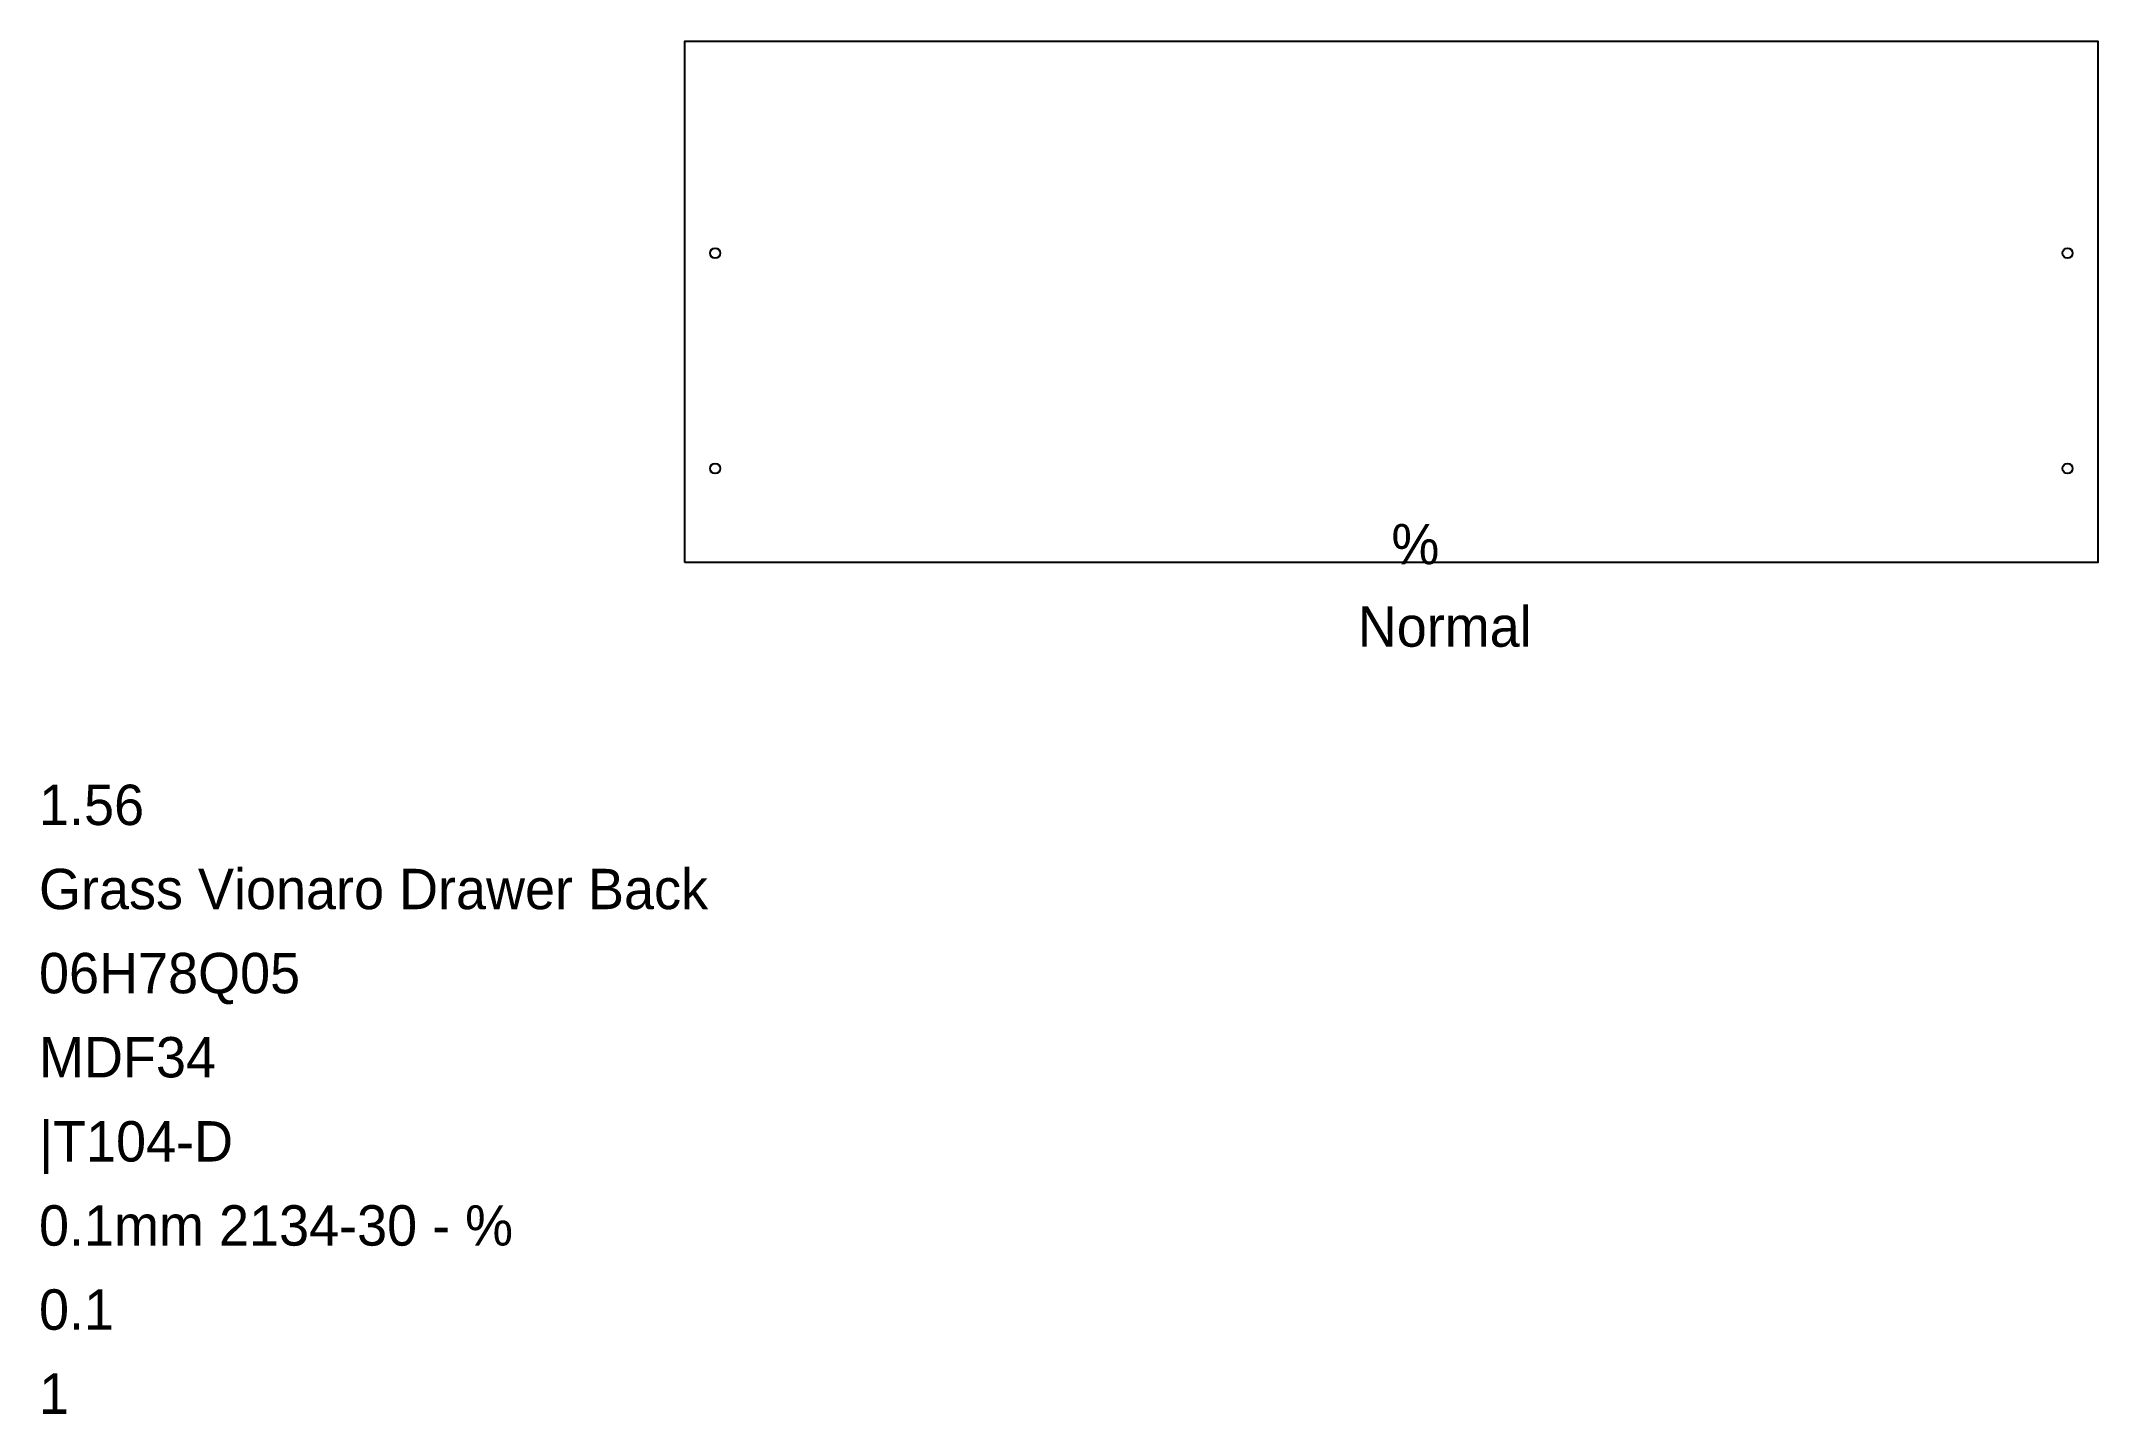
# Model space of a CAD drawing. Header units: metres. Extents: x -191 to 420, y -253 to 155.
import ezdxf

# ---------------------------------------------------------------- set-up
doc = ezdxf.new("R2010")
doc.units = ezdxf.units.M

msp = doc.modelspace()

# ---------------------------------------------------------------- linework, layer by layer
at = {"layer": 'BORDER_Z19P0', "color": 7}
msp.add_lwpolyline([(0, 0), (0, 155), (420, 155), (420, 0)], close=True, dxfattribs=at)
at = {"layer": 'VBORE_Z12P0', "color": 3}
for centre in [(9, 92), (411, 92), (9, 28), (411, 28)]:
    msp.add_circle(centre, 1.5, dxfattribs=at)

# ---------------------------------------------------------------- texts
at = {"layer": 'DESCRIPTION', "color": 1}
msp.add_text('Grass Vionaro Drawer Back', height=12, dxfattribs=at).set_placement((-192, -103))
at = {"layer": 'FILENAME', "color": 1}
msp.add_text('06H78Q05', height=12, dxfattribs=at).set_placement((-192, -128))
at = {"layer": 'ITEMNUMBER', "color": 1}
msp.add_text('1.56', height=12, dxfattribs=at).set_placement((-192, -78))
at = {"layer": 'MATERIALCODE', "color": 1}
msp.add_text('|T104-D', height=12, dxfattribs=at).set_placement((-192, -178))
at = {"layer": 'MATERIALNAME', "color": 1}
msp.add_text('MDF34', height=12, dxfattribs=at).set_placement((-192, -153))
at = {"layer": 'Qty', "color": 1}
msp.add_text('1', height=12, dxfattribs=at).set_placement((-192, -253))
at = {"layer": 'RUNFIELD', "color": 1}
msp.add_text('Normal', height=12, dxfattribs=at).set_placement((200, -25))
at = {"layer": 'SECONDSYMBOL', "color": 1}
msp.add_text('%', height=12, dxfattribs=at).set_placement((210, -0.5))
at = {"layer": 'TOPEB', "color": 1}
msp.add_text('0.1mm 2134-30 - %', height=12, dxfattribs=at).set_placement((-192, -203))
at = {"layer": 'TOPEBTHICKNESS', "color": 1}
msp.add_text('0.1', height=12, dxfattribs=at).set_placement((-192, -228))

doc.saveas('drawing.dxf')
